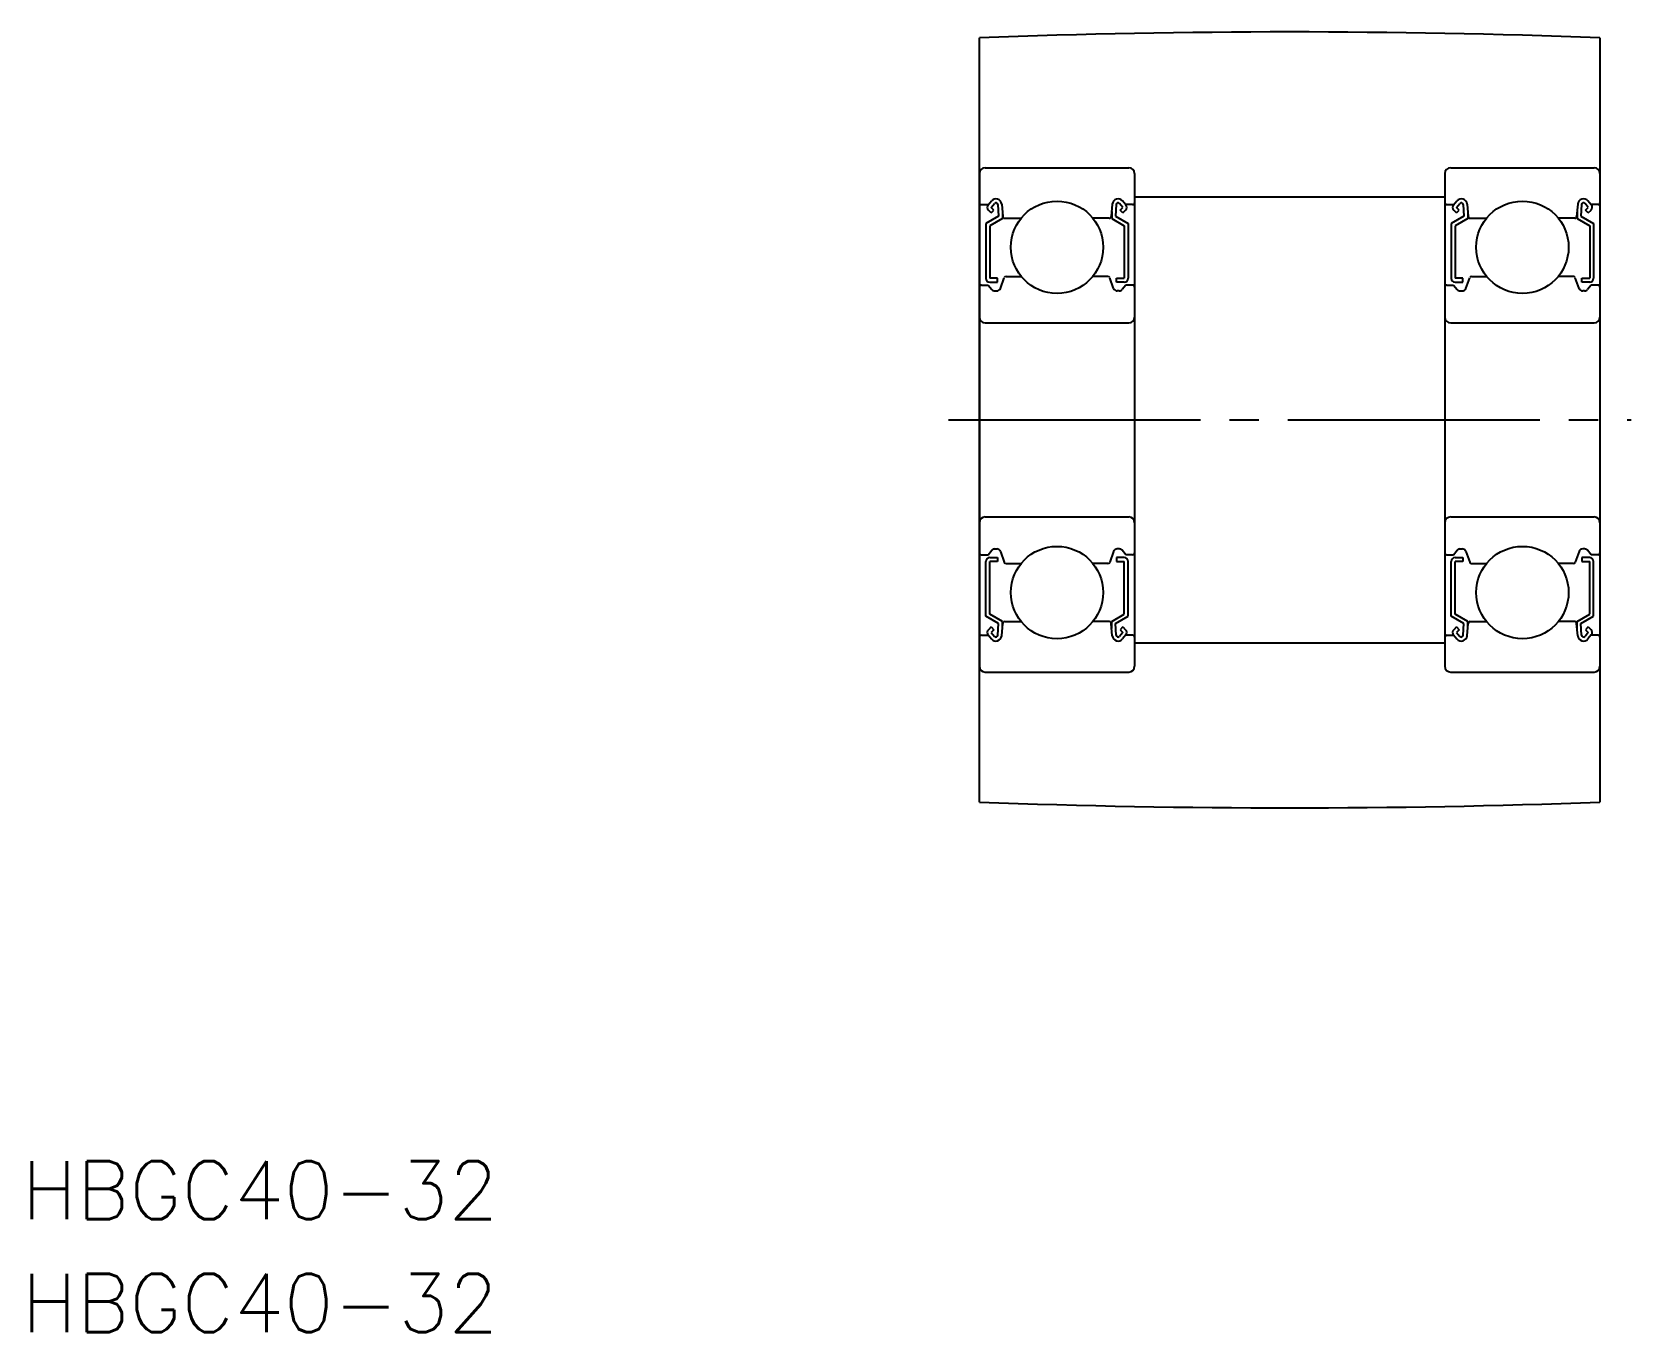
# Model space of a CAD drawing. Extents: x 77.1 to 159.5, y 129.1 to 196.1.
import ezdxf
from ezdxf.enums import TextEntityAlignment as Align

# ---------------------------------------------------------------- set-up
doc = ezdxf.new("R2010")
doc.units = 0
doc.linetypes.add('CENTER', pattern=[17.5, 13, -1.5, 1.5, -1.5])
doc.layers.get('0').update_dxf_attribs({"linetype": 'CONTINUOUS'})
doc.layers.add('CENTER', color=1, linetype='CENTER')
doc.styles.get("Standard").update_dxf_attribs({"font": 'txt.shx', "bigfont": '@extfont2.shx'})

msp = doc.modelspace()

# ---------------------------------------------------------------- linework, layer by layer
at = {"color": 7, "linetype": 'CONTINUOUS'}
for p, q in [((125.932, 156.382), (125.932, 195.782)), ((157.932, 195.782), (157.932, 156.382))]:
    msp.add_line(p, q, dxfattribs=at)
for p, q in [((126.232, 189.082), (133.632, 189.082)), ((150.232, 189.082), (157.632, 189.082)), ((125.932, 188.782), (125.932, 163.382)), ((133.932, 188.782), (133.932, 163.382)), ((149.932, 188.782), (149.932, 163.382)), ((157.932, 188.782), (157.932, 163.382)), ((126.032, 187.182), (126.392, 187.182)), ((126.38, 187.168), (126.551, 187.373)), ((126.534, 187.04), (126.704, 187.243)), ((126.88, 187.184), (126.913, 186.583)), ((127.08, 187.206), (127.135, 186.574)), ((132.783, 187.206), (132.729, 186.574)), ((132.983, 187.184), (132.951, 186.583)), ((133.33, 187.04), (133.16, 187.243)), ((133.483, 187.168), (133.313, 187.373)), ((133.832, 187.182), (133.472, 187.182)), ((133.932, 187.582), (149.932, 187.582)), ((150.032, 187.182), (150.392, 187.182)), ((150.38, 187.168), (150.551, 187.373)), ((150.534, 187.04), (150.704, 187.243)), ((150.88, 187.184), (150.913, 186.583)), ((151.08, 187.206), (151.135, 186.574)), ((156.783, 187.206), (156.729, 186.574)), ((156.983, 187.184), (156.951, 186.583)), ((157.33, 187.04), (157.16, 187.243)), ((157.483, 187.168), (157.313, 187.373)), ((157.832, 187.182), (157.472, 187.182)), ((126.913, 186.583), (126.263, 186.207)), ((126.534, 186.757), (126.392, 186.899)), ((127.113, 186.467), (126.463, 186.092)), ((126.675, 186.899), (126.534, 187.04)), ((126.534, 186.757), (126.675, 186.899)), ((127.113, 186.828), (127.113, 186.467)), ((127.234, 186.482), (128.082, 186.482)), ((132.629, 186.482), (131.781, 186.482)), ((132.751, 186.828), (132.751, 186.467)), ((132.751, 186.467), (133.401, 186.092)), ((132.951, 186.583), (133.601, 186.207)), ((133.189, 186.899), (133.33, 187.04)), ((133.33, 186.757), (133.189, 186.899)), ((133.33, 186.757), (133.471, 186.899)), ((150.913, 186.583), (150.263, 186.207)), ((150.534, 186.757), (150.392, 186.899)), ((151.113, 186.467), (150.463, 186.092)), ((150.675, 186.899), (150.534, 187.04)), ((150.534, 186.757), (150.675, 186.899)), ((151.113, 186.828), (151.113, 186.467)), ((151.234, 186.482), (152.082, 186.482)), ((156.629, 186.482), (155.781, 186.482)), ((156.751, 186.828), (156.751, 186.467)), ((156.751, 186.467), (157.401, 186.092)), ((156.951, 186.583), (157.601, 186.207)), ((157.189, 186.899), (157.33, 187.04)), ((157.33, 186.757), (157.189, 186.899)), ((157.33, 186.757), (157.471, 186.899)), ((126.263, 186.207), (126.263, 183.382)), ((126.463, 186.092), (126.463, 183.382)), ((133.401, 186.092), (133.401, 183.382)), ((133.601, 186.207), (133.601, 183.382)), ((150.263, 186.207), (150.263, 183.382)), ((150.463, 186.092), (150.463, 183.382)), ((157.401, 186.092), (157.401, 183.382)), ((157.601, 186.207), (157.601, 183.382)), ((126.863, 183.382), (126.463, 183.382)), ((126.463, 183.182), (126.863, 183.182)), ((126.863, 183.182), (126.863, 183.382)), ((127.011, 182.864), (127.212, 183.416)), ((127.306, 183.482), (128.082, 183.482)), ((132.558, 183.482), (131.781, 183.482)), ((132.853, 182.864), (132.652, 183.416)), ((133.001, 183.182), (133.001, 183.382)), ((133.001, 183.382), (133.401, 183.382)), ((133.401, 183.182), (133.001, 183.182)), ((150.863, 183.382), (150.463, 183.382)), ((150.463, 183.182), (150.863, 183.182)), ((150.863, 183.182), (150.863, 183.382)), ((151.011, 182.864), (151.212, 183.416)), ((151.306, 183.482), (152.082, 183.482)), ((156.558, 183.482), (155.781, 183.482)), ((156.853, 182.864), (156.652, 183.416)), ((157.001, 183.182), (157.001, 183.382)), ((157.001, 183.382), (157.401, 183.382)), ((157.401, 183.182), (157.001, 183.182)), ((126.032, 183.032), (126.382, 183.032)), ((126.382, 183.032), (126.573, 182.804)), ((126.727, 182.732), (126.823, 182.732)), ((133.137, 182.732), (133.041, 182.732)), ((133.482, 183.032), (133.29, 182.804)), ((133.832, 183.032), (133.482, 183.032)), ((150.032, 183.032), (150.382, 183.032)), ((150.382, 183.032), (150.573, 182.804)), ((150.727, 182.732), (150.823, 182.732)), ((157.137, 182.732), (157.041, 182.732)), ((157.482, 183.032), (157.29, 182.804)), ((157.832, 183.032), (157.482, 183.032)), ((126.232, 181.082), (133.632, 181.082)), ((150.232, 181.082), (157.632, 181.082)), ((126.232, 171.082), (133.632, 171.082)), ((150.232, 171.082), (157.632, 171.082)), ((126.032, 169.132), (126.382, 169.132)), ((126.382, 169.132), (126.573, 169.361)), ((126.727, 169.432), (126.823, 169.432)), ((127.011, 169.301), (127.212, 168.748)), ((132.853, 169.301), (132.652, 168.748)), ((133.137, 169.432), (133.041, 169.432)), ((133.482, 169.132), (133.29, 169.361)), ((133.832, 169.132), (133.482, 169.132)), ((150.032, 169.132), (150.382, 169.132)), ((150.382, 169.132), (150.573, 169.361)), ((150.727, 169.432), (150.823, 169.432)), ((151.011, 169.301), (151.212, 168.748)), ((156.853, 169.301), (156.652, 168.748)), ((157.137, 169.432), (157.041, 169.432)), ((157.482, 169.132), (157.29, 169.361)), ((157.832, 169.132), (157.482, 169.132)), ((126.263, 165.957), (126.263, 168.782)), ((126.463, 168.982), (126.863, 168.982)), ((126.463, 166.072), (126.463, 168.782)), ((126.863, 168.782), (126.463, 168.782)), ((126.863, 168.982), (126.863, 168.782)), ((127.306, 168.682), (128.082, 168.682)), ((132.558, 168.682), (131.781, 168.682)), ((133.001, 168.982), (133.001, 168.782)), ((133.401, 168.982), (133.001, 168.982)), ((133.001, 168.782), (133.401, 168.782)), ((133.401, 166.072), (133.401, 168.782)), ((133.601, 165.957), (133.601, 168.782)), ((150.263, 165.957), (150.263, 168.782)), ((150.463, 168.982), (150.863, 168.982)), ((150.463, 166.072), (150.463, 168.782)), ((150.863, 168.782), (150.463, 168.782)), ((150.863, 168.982), (150.863, 168.782)), ((151.306, 168.682), (152.082, 168.682)), ((156.558, 168.682), (155.781, 168.682)), ((157.001, 168.982), (157.001, 168.782)), ((157.401, 168.982), (157.001, 168.982)), ((157.001, 168.782), (157.401, 168.782)), ((157.401, 166.072), (157.401, 168.782)), ((157.601, 165.957), (157.601, 168.782)), ((126.913, 165.581), (126.263, 165.957)), ((127.113, 165.697), (126.463, 166.072)), ((132.751, 165.697), (133.401, 166.072)), ((132.951, 165.581), (133.601, 165.957)), ((150.913, 165.581), (150.263, 165.957)), ((151.113, 165.697), (150.463, 166.072)), ((156.751, 165.697), (157.401, 166.072)), ((156.951, 165.581), (157.601, 165.957)), ((126.032, 164.982), (126.392, 164.982)), ((126.38, 164.996), (126.551, 164.792)), ((126.534, 165.407), (126.392, 165.266)), ((126.534, 165.407), (126.675, 165.265)), ((126.675, 165.265), (126.534, 165.124)), ((126.534, 165.124), (126.704, 164.922)), ((126.88, 164.981), (126.913, 165.581)), ((127.08, 164.958), (127.135, 165.591)), ((127.113, 165.336), (127.113, 165.697)), ((127.234, 165.682), (128.082, 165.682)), ((132.629, 165.682), (131.781, 165.682)), ((132.783, 164.958), (132.729, 165.591)), ((132.751, 165.336), (132.751, 165.697)), ((132.983, 164.981), (132.951, 165.581)), ((133.33, 165.124), (133.16, 164.922)), ((133.33, 165.407), (133.189, 165.265)), ((133.189, 165.265), (133.33, 165.124)), ((133.483, 164.996), (133.313, 164.792)), ((133.33, 165.407), (133.471, 165.266)), ((133.832, 164.982), (133.472, 164.982)), ((150.032, 164.982), (150.392, 164.982)), ((150.38, 164.996), (150.551, 164.792)), ((150.534, 165.407), (150.392, 165.266)), ((150.534, 165.407), (150.675, 165.265)), ((150.675, 165.265), (150.534, 165.124)), ((150.534, 165.124), (150.704, 164.922)), ((150.88, 164.981), (150.913, 165.581)), ((151.08, 164.958), (151.135, 165.591)), ((151.113, 165.336), (151.113, 165.697)), ((151.234, 165.682), (152.082, 165.682)), ((156.629, 165.682), (155.781, 165.682)), ((156.783, 164.958), (156.729, 165.591)), ((156.751, 165.336), (156.751, 165.697)), ((156.983, 164.981), (156.951, 165.581)), ((157.33, 165.124), (157.16, 164.922)), ((157.33, 165.407), (157.189, 165.265)), ((157.189, 165.265), (157.33, 165.124)), ((157.483, 164.996), (157.313, 164.792)), ((157.33, 165.407), (157.471, 165.266)), ((157.832, 164.982), (157.472, 164.982)), ((133.932, 164.582), (149.932, 164.582)), ((126.232, 163.082), (133.632, 163.082)), ((150.232, 163.082), (157.632, 163.082))]:
    msp.add_line(p, q)
for centre in [(129.932, 184.982), (153.932, 184.982), (129.932, 167.182), (153.932, 167.182)]:
    msp.add_circle(centre, 2.381)
for centre, start, end in [((141.932, -230.734), 87.85166, 92.14834), ((141.932, 582.899), 267.85166, 272.14834)]:
    msp.add_arc(centre, 426.817, start, end, dxfattribs=at)
for centre, radius, start, end in [((126.232, 188.782), 0.3, 90, 180), ((133.632, 188.782), 0.3, 0, 90), ((150.232, 188.782), 0.3, 90, 180), ((157.632, 188.782), 0.3, 0, 90), ((126.032, 187.282), 0.1, 180, 270), ((126.781, 187.181), 0.3, 4.93539, 140.13695), ((126.78, 187.178), 0.1, 3.10166, 139.95027), ((133.082, 187.181), 0.3, 39.86305, 175.06461), ((133.083, 187.178), 0.1, 40.04973, 176.89834), ((133.832, 187.282), 0.1, 270, 0), ((150.032, 187.282), 0.1, 180, 270), ((150.781, 187.181), 0.3, 4.93539, 140.13695), ((150.78, 187.178), 0.1, 3.10166, 139.95027), ((157.082, 187.181), 0.3, 39.86305, 175.06461), ((157.083, 187.178), 0.1, 40.04973, 176.89834), ((157.832, 187.282), 0.1, 270, 0), ((126.534, 187.04), 0.2, 140.13695, 225.00202), ((127.234, 186.582), 0.1, 184.93539, 270), ((132.629, 186.582), 0.1, 270, 355.06461), ((133.33, 187.04), 0.2, 314.99798, 39.86305), ((150.534, 187.04), 0.2, 140.13695, 225.00202), ((151.234, 186.582), 0.1, 184.93539, 270), ((156.629, 186.582), 0.1, 270, 355.06461), ((157.33, 187.04), 0.2, 314.99798, 39.86305), ((126.463, 183.382), 0.2, 180, 270), ((127.306, 183.382), 0.1, 90, 159.99156), ((132.558, 183.382), 0.1, 20.00844, 90), ((133.401, 183.382), 0.2, 270, 0), ((150.463, 183.382), 0.2, 180, 270), ((151.306, 183.382), 0.1, 90, 159.99156), ((156.558, 183.382), 0.1, 20.00844, 90), ((157.401, 183.382), 0.2, 270, 0), ((126.032, 182.932), 0.1, 90, 180.81025), ((126.727, 182.932), 0.2, 219.97618, 270), ((126.823, 182.932), 0.2, 270, 339.99156), ((133.041, 182.932), 0.2, 200.00844, 270), ((133.137, 182.932), 0.2, 270, 320.02382), ((133.832, 182.932), 0.1, 359.18975, 90), ((150.032, 182.932), 0.1, 90, 180.81025), ((150.727, 182.932), 0.2, 219.97618, 270), ((150.823, 182.932), 0.2, 270, 339.99156), ((157.041, 182.932), 0.2, 200.00844, 270), ((157.137, 182.932), 0.2, 270, 320.02382), ((157.832, 182.932), 0.1, 359.18975, 90), ((126.232, 181.382), 0.3, 180, 270), ((133.632, 181.382), 0.3, 270, 0), ((150.232, 181.382), 0.3, 180, 270), ((157.632, 181.382), 0.3, 270, 0), ((126.232, 170.782), 0.3, 90, 180), ((133.632, 170.782), 0.3, 0, 90), ((150.232, 170.782), 0.3, 90, 180), ((157.632, 170.782), 0.3, 0, 90), ((126.032, 169.232), 0.1, 179.18975, 270), ((126.727, 169.232), 0.2, 90, 140.02382), ((126.823, 169.232), 0.2, 20.00844, 90), ((133.041, 169.232), 0.2, 90, 159.99156), ((133.137, 169.232), 0.2, 39.97618, 90), ((133.832, 169.232), 0.1, 270, 0.81025), ((150.032, 169.232), 0.1, 179.18975, 270), ((150.727, 169.232), 0.2, 90, 140.02382), ((150.823, 169.232), 0.2, 20.00844, 90), ((157.041, 169.232), 0.2, 90, 159.99156), ((157.137, 169.232), 0.2, 39.97618, 90), ((157.832, 169.232), 0.1, 270, 0.81025), ((126.463, 168.782), 0.2, 90, 180), ((127.306, 168.782), 0.1, 200.00844, 270), ((132.558, 168.782), 0.1, 270, 339.99156), ((133.401, 168.782), 0.2, 0, 90), ((150.463, 168.782), 0.2, 90, 180), ((151.306, 168.782), 0.1, 200.00844, 270), ((156.558, 168.782), 0.1, 270, 339.99156), ((157.401, 168.782), 0.2, 0, 90), ((126.032, 164.882), 0.1, 90, 180), ((126.534, 165.124), 0.2, 134.99798, 219.86305), ((126.781, 164.984), 0.3, 219.86305, 355.06461), ((126.78, 164.986), 0.1, 220.04973, 356.89834), ((127.234, 165.582), 0.1, 90, 175.06461), ((132.629, 165.582), 0.1, 4.93539, 90), ((133.082, 164.984), 0.3, 184.93539, 320.13695), ((133.083, 164.986), 0.1, 183.10166, 319.95027), ((133.33, 165.124), 0.2, 320.13695, 45.00202), ((133.832, 164.882), 0.1, 0, 90), ((150.032, 164.882), 0.1, 90, 180), ((150.534, 165.124), 0.2, 134.99798, 219.86305), ((150.781, 164.984), 0.3, 219.86305, 355.06461), ((150.78, 164.986), 0.1, 220.04973, 356.89834), ((151.234, 165.582), 0.1, 90, 175.06461), ((156.629, 165.582), 0.1, 4.93539, 90), ((157.082, 164.984), 0.3, 184.93539, 320.13695), ((157.083, 164.986), 0.1, 183.10166, 319.95027), ((157.33, 165.124), 0.2, 320.13695, 45.00202), ((157.832, 164.882), 0.1, 0, 90), ((126.232, 163.382), 0.3, 180, 270), ((133.632, 163.382), 0.3, 270, 0), ((150.232, 163.382), 0.3, 180, 270), ((157.632, 163.382), 0.3, 270, 0)]:
    msp.add_arc(centre, radius, start, end)
at = {"layer": 'CENTER', "color": 1, "linetype": 'CENTER'}
for q in [(159.532, 176.082), (154.532, 176.082), (154.532, 176.082)]:
    msp.add_line((124.332, 176.082), q, dxfattribs=at)

# ---------------------------------------------------------------- texts
at = {"color": 7, "linetype": 'CONTINUOUS'}
for p in [(76.561, 136.375), (76.561, 130.559)]:
    msp.add_text('HBGC40-32', height=3, dxfattribs=at).set_placement(p, align=Align.MIDDLE_LEFT)

doc.saveas('drawing.dxf')
